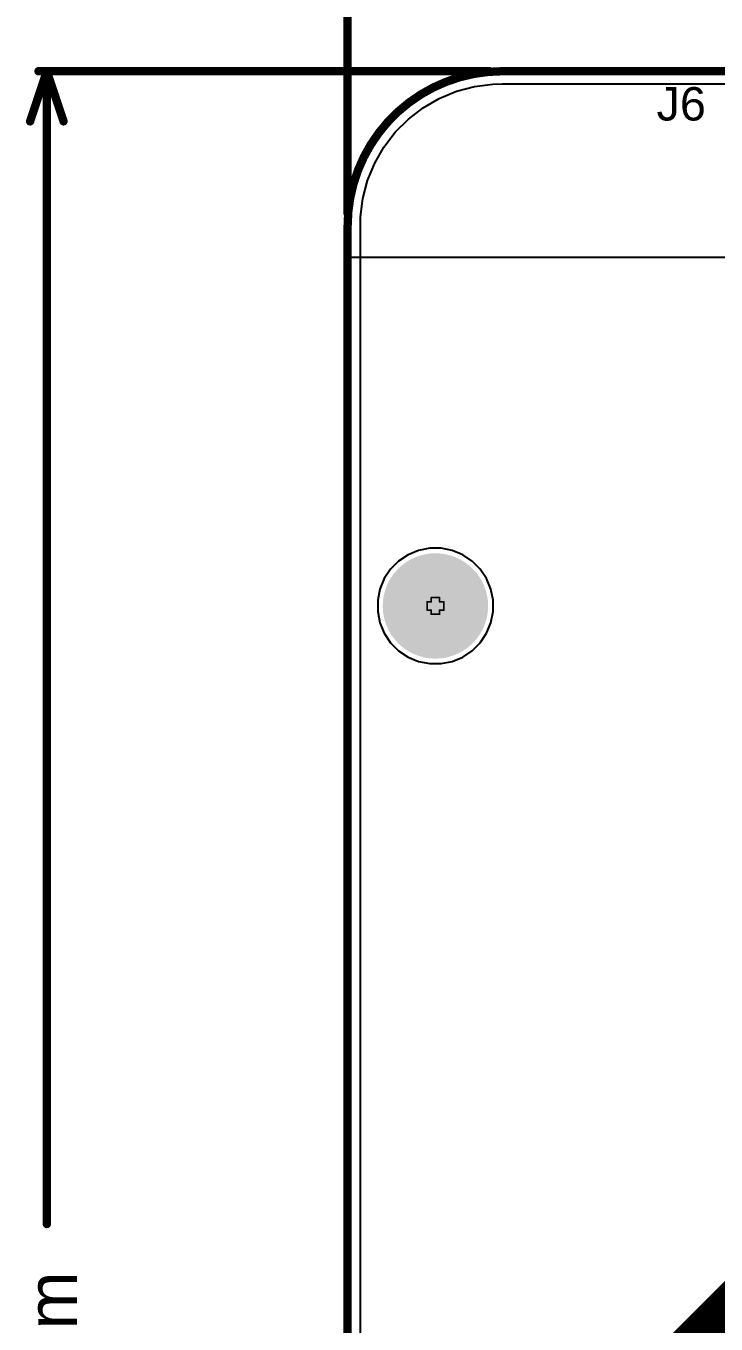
# Model space of a CAD drawing. Header units: inches. Extents: x -14 to 338, y 0 to 125.
# Drawn here: x -14.48 to 6.5, y 41.91 to 81.38 of the extents above; entities that cross this region are included whole.
import ezdxf

# ---------------------------------------------------------------- set-up
doc = ezdxf.new("R2010")
doc.units = ezdxf.units.IN
for name, color, linetype in [('Board Outline', 216, 'Continuous'), ('Bottom Layer', 5, 'Continuous'), ('Bottom Solder', 6, 'Continuous'), ('Dimensions', 6, 'Continuous'), ('Drill Drawing', 1, 'Continuous'), ('Multi-Layer', 9, 'Continuous'), ('Pad Holes', 156, 'Continuous'), ('Top Layer', 1, 'Continuous'), ('Top Overlay', 2, 'Continuous'), ('Top Solder', 216, 'Continuous')]:
    doc.layers.add(name, color=color, linetype=linetype)
doc.styles.add('Arial', font='', dxfattribs={"height": 0.2})
doc.styles.get('Arial').set_extended_font_data('Arial')

msp = doc.modelspace()

# ---------------------------------------------------------------- hatches: boundary and pattern name
at = {"layer": 'Bottom Layer'}
h = msp.add_hatch(color=5, dxfattribs=at)
edge = h.paths.add_edge_path()
edge.add_arc((-2.031, 63.743), 1.5, 0, 360)
at = {"layer": 'Bottom Solder'}
h = msp.add_hatch(color=6, dxfattribs=at)
edge = h.paths.add_edge_path()
edge.add_arc((-2.031, 63.743), 1.602, 0, 360)
at = {"layer": 'Multi-Layer'}
h = msp.add_hatch(color=9, dxfattribs=at)
edge = h.paths.add_edge_path()
edge.add_arc((-2.031, 63.743), 1.5, 0, 360)
at = {"layer": 'Pad Holes'}
h = msp.add_hatch(color=7, dxfattribs=at)
edge = h.paths.add_edge_path()
edge.add_arc((-2.031, 63.743), 1.5, 0, 360)
at = {"layer": 'Top Layer'}
h = msp.add_hatch(color=1, dxfattribs=at)
edge = h.paths.add_edge_path()
edge.add_arc((-2.031, 63.743), 1.5, 0, 360)
at = {"layer": 'Top Solder'}
h = msp.add_hatch(color=216, dxfattribs=at)
edge = h.paths.add_edge_path()
edge.add_arc((-2.031, 63.743), 1.602, 0, 360)

# ---------------------------------------------------------------- linework, layer by layer
at = {"layer": 'Board Outline', "const_width": 0.254}
msp.add_lwpolyline([(-4.7, 75.288, -0.414214), (0, 80)], format="xyb", dxfattribs=at)
for points in [[(0, 80), (45.628, 80)], [(-4.7, 4.712), (-4.7, 75.288)]]:
    msp.add_lwpolyline(points, dxfattribs=at)
at = {"layer": 'Board Outline', "const_width": 0.127}
for points in [[(-0.063, 80, 1), (0.064, 80, 1)], [(-0.063, 80, 1), (0.064, 80, 1)], [(-4.763, 75.288, 1), (-4.636, 75.288, 1)], [(-4.763, 75.288, 1), (-4.636, 75.288, 1)]]:
    msp.add_lwpolyline(points, format="xyb", close=True, dxfattribs=at)
at = {"layer": 'Bottom Layer'}
for p, q in [((-1.913, 79.172), (-1.39, 79.39)), ((-1.39, 79.39), (-0.843, 79.537)), ((-0.843, 79.537), (-0.282, 79.611)), ((-0.282, 79.611), (0.001, 79.612)), ((0.001, 79.612), (45.627, 79.612)), ((-2.402, 78.889), (-1.913, 79.172)), ((-3.251, 78.143), (-2.851, 78.544)), ((-2.851, 78.544), (-2.402, 78.889)), ((-3.595, 77.693), (-3.251, 78.143)), ((-3.877, 77.203), (-3.595, 77.693)), ((-4.093, 76.68), (-3.877, 77.203)), ((-4.239, 76.133), (-4.093, 76.68)), ((-4.312, 75.572), (-4.239, 76.133)), ((-4.311, 75.289), (-4.312, 75.572)), ((-4.312, 75.288), (-4.311, 75.289)), ((-4.311, 75.288), (-4.312, 75.288)), ((-4.311, 74.335), (-4.311, 75.288)), ((38.762, 74.335), (-4.7, 74.335)), ((-4.7, 74.335), (-4.7, 4.7)), ((38.762, 74.335), (-4.311, 74.335))]:
    msp.add_line(p, q, dxfattribs=at)
at = {"layer": 'Bottom Layer', "const_width": 3}
msp.add_lwpolyline([(-2.575, 31.754), (13.209, 47.538)], dxfattribs=at)
at = {"layer": 'Dimensions', "const_width": 0.254}
for points in [[(-4.7, 75.669), (-4.7, 86.36)], [(-14.351, 78.476), (-13.843, 80)], [(-14.097, 80), (-0.381, 80)], [(-13.843, 80), (-13.335, 78.476)], [(-13.843, 44.952), (-13.843, 80)]]:
    msp.add_lwpolyline(points, dxfattribs=at)
at = {"layer": 'Dimensions', "const_width": 0.127}
for points in [[(-14.161, 80, 1), (-14.034, 80, 1)], [(-13.906, 80, 1), (-13.78, 80, 1)], [(-13.906, 80, 1), (-13.78, 80, 1)], [(-13.906, 80, 1), (-13.78, 80, 1)], [(-0.444, 80, 1), (-0.317, 80, 1)], [(-14.415, 78.476, 1), (-14.287, 78.476, 1)], [(-13.399, 78.476, 1), (-13.271, 78.476, 1)], [(-4.763, 75.669, 1), (-4.636, 75.669, 1)], [(-13.906, 44.952, 1), (-13.78, 44.952, 1)]]:
    msp.add_lwpolyline(points, format="xyb", close=True, dxfattribs=at)
at = {"layer": 'Drill Drawing', "const_width": 0.0508}
for points in [[(-2.158, 63.87), (-2.158, 63.997)], [(-2.158, 63.997), (-1.904, 63.997)], [(-1.904, 63.87), (-1.904, 63.997)], [(-2.285, 63.616), (-2.285, 63.87)], [(-2.285, 63.87), (-2.158, 63.87)], [(-2.285, 63.616), (-2.158, 63.616)], [(-2.158, 63.489), (-2.158, 63.616)], [(-1.904, 63.87), (-1.777, 63.87)], [(-1.904, 63.616), (-1.777, 63.616)], [(-1.904, 63.489), (-1.904, 63.616)], [(-1.777, 63.616), (-1.777, 63.87)], [(-2.158, 63.489), (-1.904, 63.489)]]:
    msp.add_lwpolyline(points, dxfattribs=at)
at = {"layer": 'Drill Drawing', "const_width": 0.0254}
for points in [[(-2.171, 63.997, 1), (-2.145, 63.997, 1)], [(-2.171, 63.997, 1), (-2.145, 63.997, 1)], [(-1.917, 63.997, 1), (-1.891, 63.997, 1)], [(-1.917, 63.997, 1), (-1.891, 63.997, 1)], [(-2.298, 63.87, 1), (-2.272, 63.87, 1)], [(-2.298, 63.87, 1), (-2.272, 63.87, 1)], [(-2.298, 63.616, 1), (-2.272, 63.616, 1)], [(-2.298, 63.616, 1), (-2.272, 63.616, 1)], [(-2.171, 63.87, 1), (-2.145, 63.87, 1)], [(-2.171, 63.87, 1), (-2.145, 63.87, 1)], [(-2.171, 63.616, 1), (-2.145, 63.616, 1)], [(-2.171, 63.616, 1), (-2.145, 63.616, 1)], [(-1.917, 63.87, 1), (-1.891, 63.87, 1)], [(-1.917, 63.87, 1), (-1.891, 63.87, 1)], [(-1.917, 63.616, 1), (-1.891, 63.616, 1)], [(-1.917, 63.616, 1), (-1.891, 63.616, 1)], [(-1.79, 63.87, 1), (-1.764, 63.87, 1)], [(-1.79, 63.87, 1), (-1.764, 63.87, 1)], [(-1.79, 63.616, 1), (-1.764, 63.616, 1)], [(-1.79, 63.616, 1), (-1.764, 63.616, 1)], [(-2.171, 63.489, 1), (-2.145, 63.489, 1)], [(-2.171, 63.489, 1), (-2.145, 63.489, 1)], [(-1.917, 63.489, 1), (-1.891, 63.489, 1)], [(-1.917, 63.489, 1), (-1.891, 63.489, 1)]]:
    msp.add_lwpolyline(points, format="xyb", close=True, dxfattribs=at)
at = {"layer": 'Top Layer'}
for p, q in [((-1.913, 79.172), (-1.39, 79.39)), ((-1.39, 79.39), (-0.843, 79.537)), ((-0.843, 79.537), (-0.282, 79.611)), ((-0.282, 79.611), (0.001, 79.612)), ((0.001, 79.612), (45.627, 79.612)), ((-2.402, 78.889), (-1.913, 79.172)), ((-3.251, 78.143), (-2.851, 78.544)), ((-2.851, 78.544), (-2.402, 78.889)), ((-3.595, 77.693), (-3.251, 78.143)), ((-3.877, 77.203), (-3.595, 77.693)), ((-4.093, 76.68), (-3.877, 77.203)), ((-4.239, 76.133), (-4.093, 76.68)), ((-4.312, 75.572), (-4.239, 76.133)), ((-4.311, 75.289), (-4.312, 75.572)), ((-4.312, 75.288), (-4.311, 75.289)), ((-4.312, 38.107), (-4.311, 75.288)), ((-4.311, 75.288), (-4.312, 75.288)), ((-2.862, 65.298), (-3.149, 65.106)), ((-2.542, 65.43), (-2.862, 65.298)), ((-2.204, 65.497), (-2.542, 65.43)), ((-1.858, 65.497), (-2.204, 65.497)), ((-1.519, 65.43), (-1.858, 65.497)), ((-1.2, 65.298), (-1.519, 65.43)), ((-0.913, 65.106), (-1.2, 65.298)), ((-3.393, 64.861), (-3.585, 64.574)), ((-3.149, 65.106), (-3.393, 64.861)), ((-0.668, 64.861), (-0.913, 65.106)), ((-0.476, 64.574), (-0.668, 64.861)), ((-3.585, 64.574), (-3.717, 64.255)), ((-0.344, 64.255), (-0.476, 64.574)), ((-3.717, 64.255), (-3.785, 63.916)), ((-0.277, 63.916), (-0.344, 64.255)), ((-3.785, 63.916), (-3.785, 63.571)), ((-3.785, 63.571), (-3.717, 63.232)), ((-0.344, 63.232), (-0.277, 63.571)), ((-0.277, 63.571), (-0.277, 63.916)), ((-3.717, 63.232), (-3.585, 62.912)), ((-0.476, 62.912), (-0.344, 63.232)), ((-3.585, 62.912), (-3.393, 62.625)), ((-0.668, 62.625), (-0.476, 62.912)), ((-3.393, 62.625), (-3.149, 62.381)), ((-3.149, 62.381), (-2.862, 62.189)), ((-1.2, 62.189), (-0.913, 62.381)), ((-0.913, 62.381), (-0.668, 62.625)), ((-2.862, 62.189), (-2.542, 62.057)), ((-2.542, 62.057), (-2.204, 61.989)), ((-2.204, 61.989), (-1.858, 61.989)), ((-1.858, 61.989), (-1.519, 62.057)), ((-1.519, 62.057), (-1.2, 62.189))]:
    msp.add_line(p, q, dxfattribs=at)

# ---------------------------------------------------------------- texts
at = {"layer": 'Dimensions', "style": 'Arial'}
msp.add_text('80.00mm', height=1.524, rotation=90, dxfattribs=at).set_placement((-12.929, 34.642))
at = {"layer": 'Top Overlay', "style": 'Arial'}
msp.add_text('J6', height=1.016, dxfattribs=at).set_placement((4.692, 78.501))

doc.saveas('drawing.dxf')
